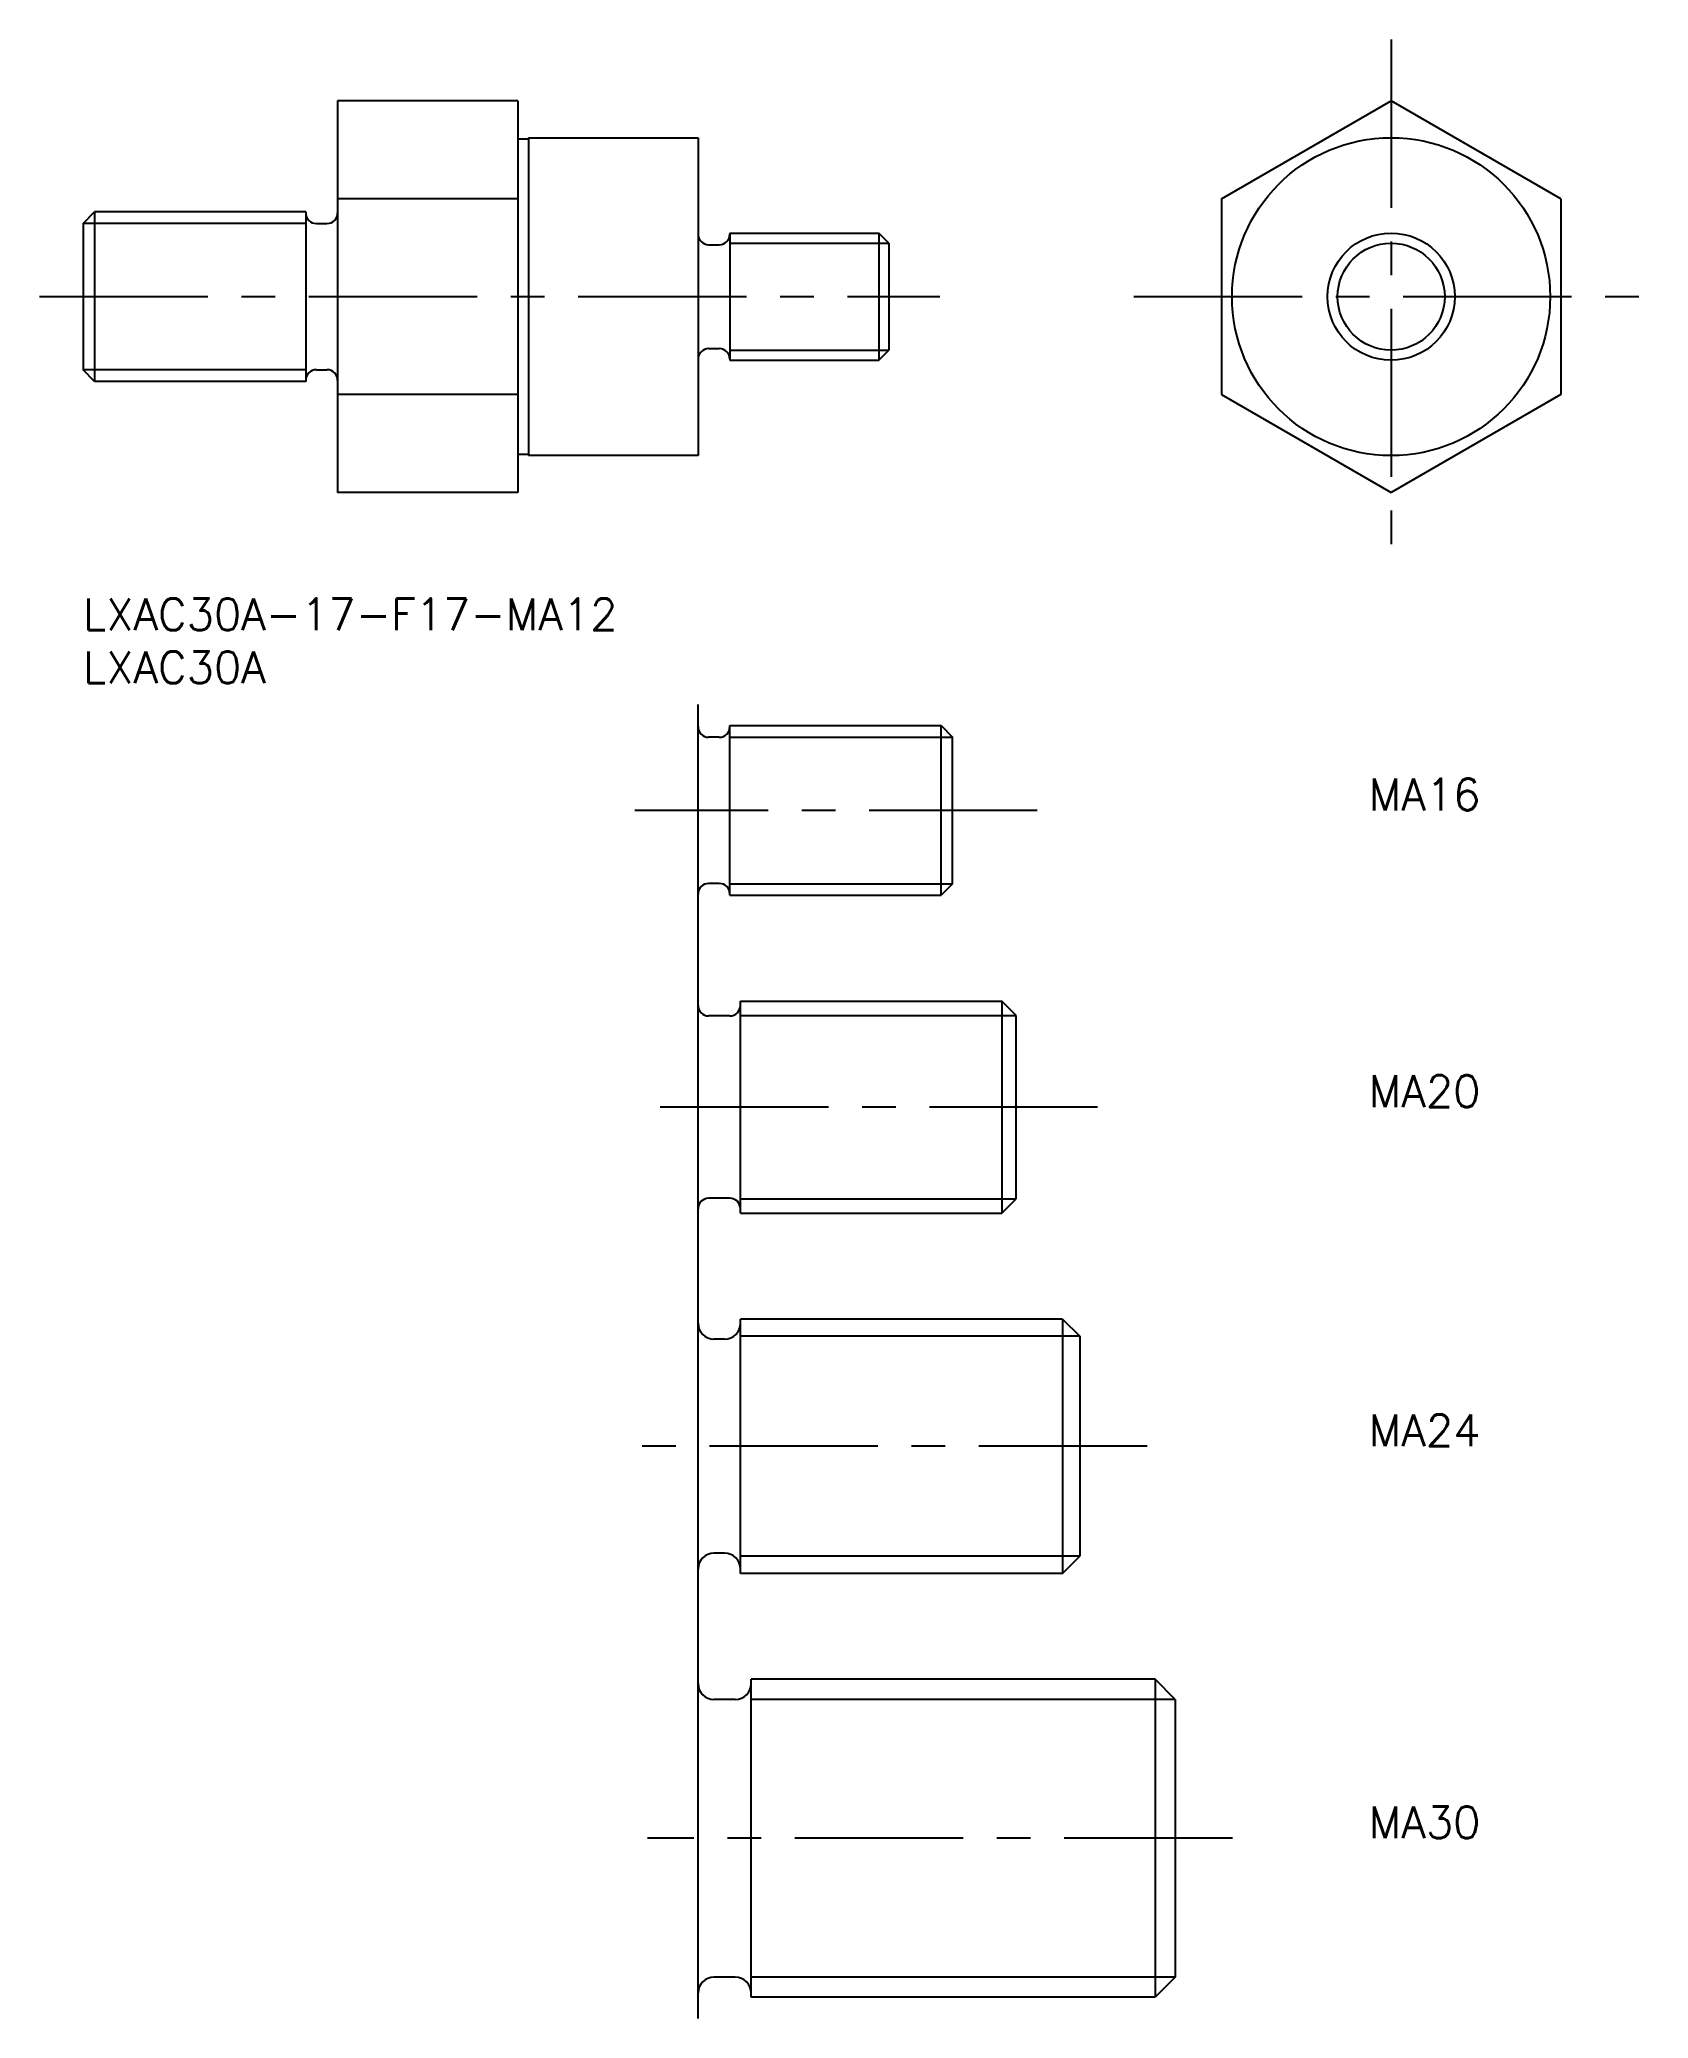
# Model space of a CAD drawing. Extents: x -4 to 148, y -134 to 53.
import ezdxf

# ---------------------------------------------------------------- set-up
doc = ezdxf.new("R2010")
doc.units = 0
doc.header["$LTSCALE"] = 0.5
doc.linetypes.add('CENTER', pattern=[50.8, 31.75, -6.35, 6.35, -6.35])
for name, color, linetype in [('MSM_CENTER', 1, 'CENTER'), ('MSM_CONTINUOUS', 7, 'CONTINUOUS'), ('MSM_NARROW', 5, 'CONTINUOUS'), ('MSM_PART_NUMBER', 7, 'CONTINUOUS')]:
    doc.layers.add(name, color=color, linetype=linetype)
doc.styles.get("Standard").update_dxf_attribs({"font": 'txt.shx', "height": 3, "bigfont": 'bigfont.shx'})

# ---------------------------------------------------------------- blocks, each defined once
blk = doc.blocks.new('*U12')
at = {"layer": 'MSM_PART_NUMBER'}
blk.add_text('LXAC30A-17-F17-MA12', height=3, dxfattribs=at).set_placement((0, -3))
blk = doc.blocks.new('*U13')
at = {"layer": 'MSM_PART_NUMBER'}
blk.add_text('LXAC30A', height=3, dxfattribs=at).set_placement((0, -8))
blk = doc.blocks.new('*U15')
at = {"layer": 'MSM_PART_NUMBER'}
blk.add_text('MA16', height=3, dxfattribs=at).set_placement((121.25, -20))
blk = doc.blocks.new('*U16')
at = {"layer": 'MSM_PART_NUMBER'}
blk.add_text('MA20', height=3, dxfattribs=at).set_placement((121.25, -48))
blk = doc.blocks.new('*U17')
at = {"layer": 'MSM_PART_NUMBER'}
blk.add_text('MA24', height=3, dxfattribs=at).set_placement((121.25, -80))
blk = doc.blocks.new('*U18')
at = {"layer": 'MSM_PART_NUMBER'}
blk.add_text('MA30', height=3, dxfattribs=at).set_placement((121.25, -117))

msp = doc.modelspace()

# ---------------------------------------------------------------- linework, layer by layer
at = {"layer": 'MSM_CENTER'}
for p, q in [((123.37, 52.74), (123.37, 4.21)), ((-4.1, 28.48), (80.79, 28.48)), ((99.11, 28.48), (147.64, 28.48)), ((90, -20), (52.04, -20)), ((95.69, -48), (51.39, -48)), ((100.35, -80), (51.39, -80)), ((108.4, -117), (53.23, -117))]:
    msp.add_line(p, q, dxfattribs=at)
at = {"layer": 'MSM_CONTINUOUS'}
for p, q in [((24, 46.95), (24, 10)), ((41, 46.95), (24, 46.95)), ((41, 46.95), (41, 10)), ((107.37, 37.71), (123.37, 46.95)), ((139.37, 37.71), (123.37, 46.95)), ((41, 43.38), (42, 43.38)), ((42, 43.48), (58, 43.48)), ((42, 43.48), (42, 13.48)), ((58, 43.48), (58, 13.48)), ((41, 37.71), (24, 37.71)), ((107.37, 37.71), (107.37, 19.24)), ((139.37, 37.71), (139.37, 19.24)), ((0, 35.39), (1.08, 36.48)), ((1.08, 36.48), (1.08, 20.48)), ((21, 36.48), (1.08, 36.48)), ((21, 36.48), (21, 20.48)), ((0, 35.39), (0, 21.56)), ((22, 35.38), (23, 35.38)), ((61, 34.48), (75.05, 34.48)), ((61, 34.48), (61, 22.48)), ((76, 33.53), (75.05, 34.48)), ((75.05, 34.48), (75.05, 22.48)), ((59, 33.38), (60, 33.38)), ((76, 33.53), (76, 23.42)), ((59, 23.58), (60, 23.58)), ((61, 22.48), (75.05, 22.48)), ((75.05, 22.48), (76, 23.42)), ((1.08, 20.48), (0, 21.56)), ((22, 21.58), (23, 21.58)), ((21, 20.48), (1.08, 20.48)), ((41, 19.24), (24, 19.24)), ((107.37, 19.24), (123.37, 10)), ((139.37, 19.24), (123.37, 10)), ((42, 13.58), (41, 13.58)), ((58, 13.48), (42, 13.48)), ((41, 10), (24, 10)), ((58, -134), (58, -10)), ((61, -28), (61, -12)), ((61, -12), (80.92, -12)), ((80.92, -28), (80.92, -12)), ((80.92, -12), (82, -13.08)), ((60, -13.1), (59, -13.1)), ((82, -26.92), (82, -13.08)), ((60, -26.9), (59, -26.9)), ((61, -28), (80.92, -28)), ((82, -26.92), (80.92, -28)), ((62, -58), (62, -38)), ((62, -38), (86.65, -38)), ((88, -39.35), (86.65, -38)), ((86.65, -38), (86.65, -58)), ((61, -39.4), (59, -39.4)), ((88, -56.65), (88, -39.35)), ((88, -56.4), (88, -39.6)), ((61, -56.6), (59, -56.6)), ((86.65, -58), (88, -56.65)), ((62, -58), (86.65, -58)), ((92.38, -68), (62, -68)), ((62, -92), (62, -68)), ((92.38, -68), (94, -69.62)), ((92.38, -68), (92.38, -92)), ((60.5, -69.9), (59.5, -69.9)), ((94, -69.62), (94, -90.38)), ((60.5, -90.1), (59.5, -90.1)), ((92.38, -92), (94, -90.38)), ((92.38, -92), (62, -92)), ((63, -132), (63, -102)), ((101.11, -102), (63, -102)), ((103, -103.89), (101.11, -102)), ((101.11, -102), (101.11, -132)), ((61.5, -103.9), (59.5, -103.9)), ((103, -103.89), (103, -130.11)), ((61.5, -130.1), (59.5, -130.1)), ((103, -130.11), (101.11, -132)), ((101.11, -132), (63, -132))]:
    msp.add_line(p, q, dxfattribs=at)
for radius in [15, 6]:
    msp.add_circle((123.37, 28.48), radius, dxfattribs=at)
for centre, radius, start, end in [((22, 36.38), 1, 180, 270), ((23, 36.38), 1, 270, 0), ((59, 34.38), 1, 180, 270), ((60, 34.38), 1, 270, 0), ((59, 22.58), 1, 90, 180), ((60, 22.58), 1, 0, 90), ((22, 20.58), 1, 90, 180), ((23, 20.58), 1, 0, 90), ((59, -12.1), 1, 180, 270), ((60, -12.1), 1, 270, 0), ((59, -27.9), 1, 90, 180), ((60, -27.9), 1, 0, 90), ((59, -38.4), 1, 180, 270), ((61, -38.4), 1, 270, 0), ((59, -57.6), 1, 90, 180), ((61, -57.6), 1, 0, 90), ((59.5, -68.4), 1.5, 180, 270), ((60.5, -68.4), 1.5, 270, 0), ((59.5, -91.6), 1.5, 90, 180), ((60.5, -91.6), 1.5, 0, 90), ((59.5, -102.4), 1.5, 180, 270), ((61.5, -102.4), 1.5, 270, 0), ((59.5, -131.6), 1.5, 90, 180), ((61.5, -131.6), 1.5, 0, 90)]:
    msp.add_arc(centre, radius, start, end, dxfattribs=at)
at = {"layer": 'MSM_NARROW'}
for p, q in [((21, 35.39), (0, 35.39)), ((61, 33.53), (76, 33.53)), ((61, 23.42), (76, 23.42)), ((21, 21.56), (0, 21.56)), ((61, -13.08), (82, -13.08)), ((61, -26.92), (82, -26.92)), ((62, -39.35), (88, -39.35)), ((62, -56.65), (88, -56.65)), ((94, -69.62), (62, -69.62)), ((94, -90.38), (62, -90.38)), ((103, -103.89), (63, -103.89)), ((103, -130.11), (63, -130.11))]:
    msp.add_line(p, q, dxfattribs=at)
msp.add_circle((123.37, 28.48), 5.05, dxfattribs=at)

# ---------------------------------------------------------------- block references
at = {"layer": 'MSM_CONTINUOUS'}
for name in ['*U12', '*U13', '*U15', '*U16', '*U17', '*U18']:
    msp.add_blockref(name, (0, 0), dxfattribs=at)

doc.saveas('drawing.dxf')
